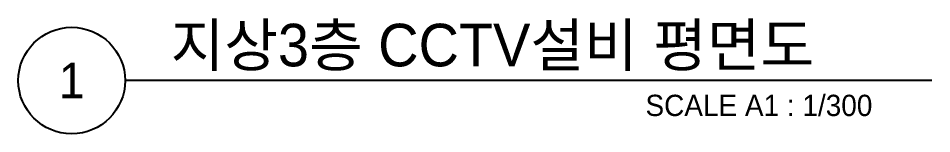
# Model space of a CAD drawing. Header units: millimetres. Extents: x 89860 to 502050, y -351975 to 882300.
# Drawn here: x 92815 to 131285, y 187050 to 191935 of the extents above; entities that cross this region are included whole.
import ezdxf
from ezdxf.enums import TextEntityAlignment as Align

# ---------------------------------------------------------------- set-up
doc = ezdxf.new("R2010")
doc.units = ezdxf.units.MM
doc.header["$LTSCALE"] = 150
doc.layers.add('-----41 Drawing Title', color=2, linetype='Continuous')
doc.styles.add('ELEC', font='')
doc.styles.get('ELEC').set_extended_font_data('Dotum')

msp = doc.modelspace()

# ---------------------------------------------------------------- linework, layer by layer
at = {"layer": '-----41 Drawing Title', "color": 7}
msp.add_line((131285, 189300), (97315, 189300), dxfattribs=at)
msp.add_circle((95065, 189300), 2250, dxfattribs=at)

# ---------------------------------------------------------------- texts
at = {"layer": '-----41 Drawing Title', "color": 2, "style": 'ELEC'}
msp.add_text('지상3층 CCTV설비 평면도', height=1800, dxfattribs=at).set_placement((99233, 189900))
at = {"layer": '-----41 Drawing Title', "color": 7, "style": 'ELEC'}
msp.add_text('1', height=1500, dxfattribs=at).set_placement((95065, 189300), align=Align.MIDDLE)
at = {"layer": '-----41 Drawing Title', "style": 'ELEC'}
msp.add_text('SCALE A1 : 1/300', height=900, dxfattribs=at).set_placement((128785, 187800), align=Align.RIGHT)

doc.saveas('drawing.dxf')
